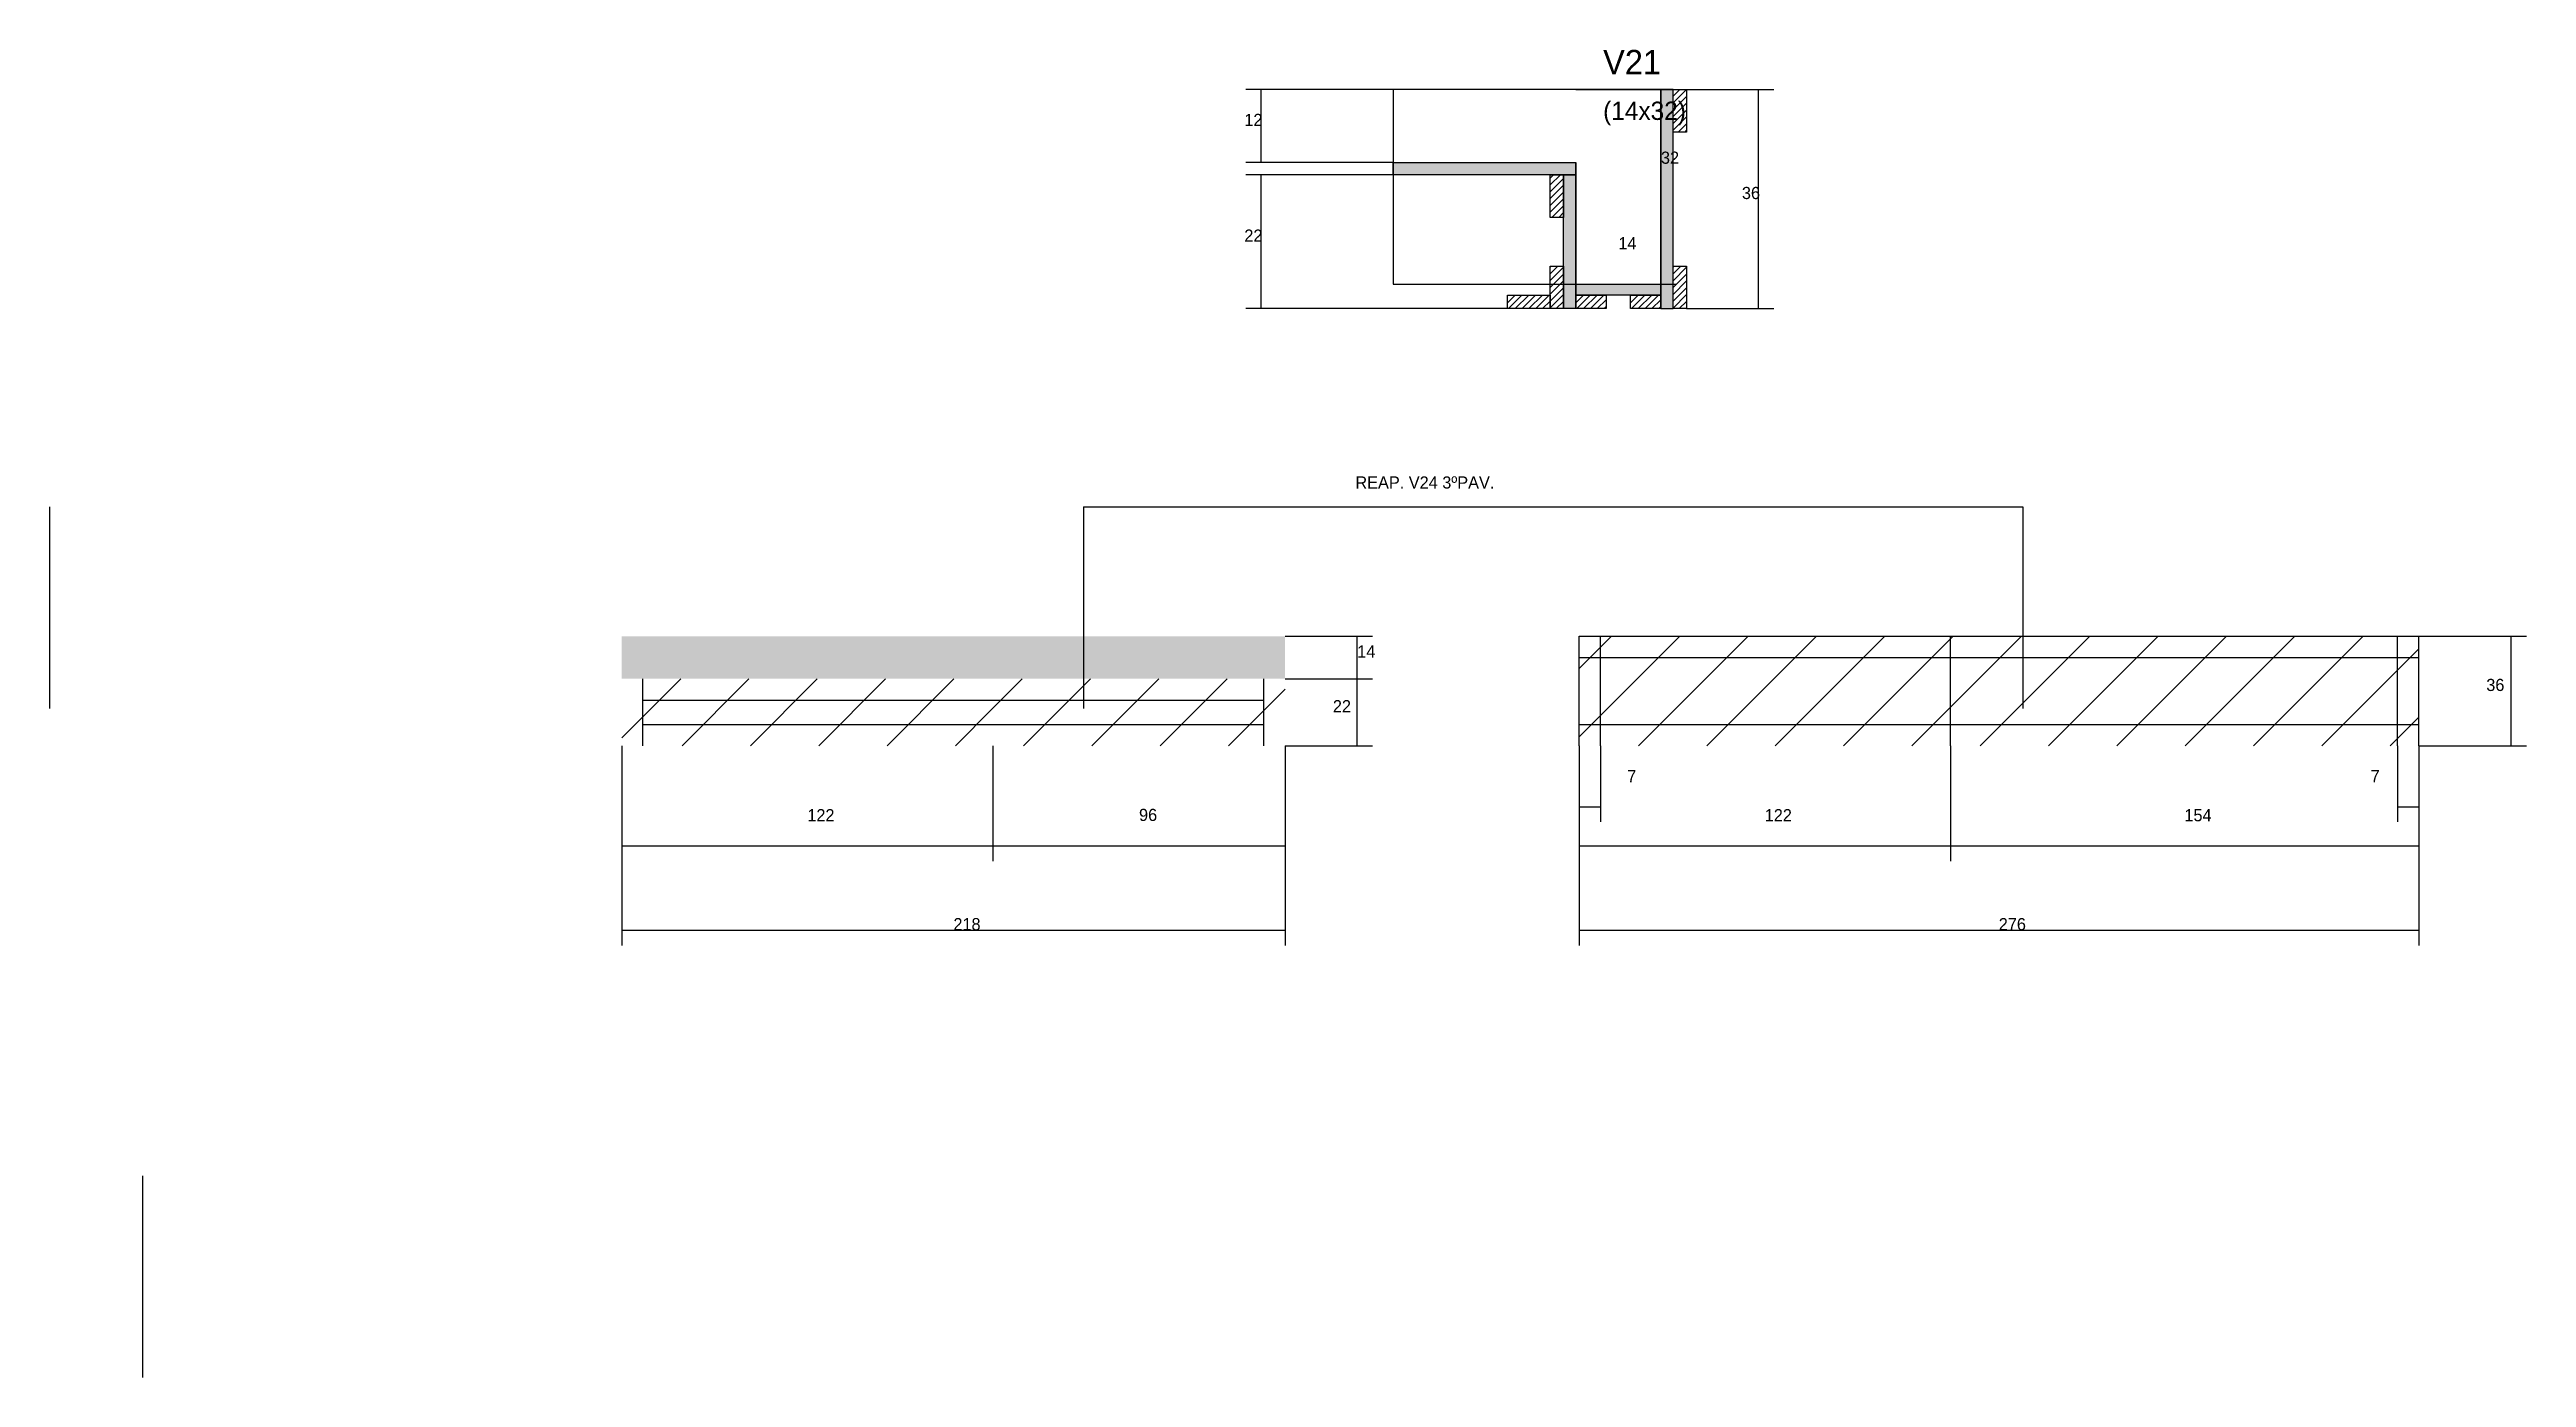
# Model space of a CAD drawing. Header units: metres. Extents: x 131126 to 131940, y 29941 to 30377.
import ezdxf

# ---------------------------------------------------------------- set-up
doc = ezdxf.new("R2010")
doc.units = ezdxf.units.M
for name, color, linetype in [('CONCRETO', 251, 'Continuous'), ('COTA', 4, 'Continuous'), ('Cota Seção (2x)', 4, 'Continuous'), ('Hachura', 253, 'Continuous'), ('Madeira', 126, 'Continuous'), ('Painéis', 200, 'Continuous'), ('PONTALETE', 2, 'Continuous'), ('SARR_2.2x7', 40, 'Continuous'), ('Texto Seção', 7, 'Continuous')]:
    doc.layers.add(name, color=color, linetype=linetype)

msp = doc.modelspace()

# ---------------------------------------------------------------- hatches: boundary and pattern name
at = {"layer": 'COTA'}
h = msp.add_hatch(dxfattribs=at)
h.set_pattern_fill('AR-CONC', scale=0.03)
h.paths.add_polyline_path([(131531.9, 30170.7), (131531.9, 30184.7), (131313.9, 30184.7), (131313.9, 30170.7)])
at = {"layer": 'Hachura'}
h = msp.add_hatch(color=8, dxfattribs=at)
h.dxf.hatch_style = 1
h.paths.add_polyline_path([(131659.4, 30364.3), (131655.4, 30364.3), (131655.4, 30364.3), (131655.4, 30292.3), (131655.4, 30292.3), (131659.4, 30292.3), (131659.4, 30292.3), (131659.4, 30364.3)])
h = msp.add_hatch(dxfattribs=at)
h.set_pattern_fill('ANSI31', scale=0.5)
h.paths.add_polyline_path([(131663.8, 30350.3), (131659.4, 30350.3), (131659.4, 30350.3), (131659.4, 30364.3), (131659.4, 30364.3), (131663.8, 30364.3), (131663.8, 30364.3), (131663.8, 30350.3)])
h = msp.add_hatch(color=8, dxfattribs=at)
h.dxf.hatch_style = 1
h.paths.add_polyline_path([(131567.4, 30336.3), (131567.4, 30340.3), (131567.4, 30340.3), (131627.4, 30340.3), (131627.4, 30340.3), (131627.4, 30336.3), (131627.4, 30336.3), (131567.4, 30336.3)])
h = msp.add_hatch(dxfattribs=at)
h.set_pattern_fill('ANSI31', scale=0.5)
h.paths.add_polyline_path([(131623.4, 30322.3), (131619, 30322.3), (131619, 30322.3), (131619, 30336.3), (131619, 30336.3), (131623.4, 30336.3), (131623.4, 30336.3), (131623.4, 30322.3)])
h = msp.add_hatch(color=8, dxfattribs=at)
h.dxf.hatch_style = 1
h.paths.add_polyline_path([(131623.4, 30336.3), (131627.4, 30336.3), (131627.4, 30336.3), (131627.4, 30292.3), (131627.4, 30292.3), (131623.4, 30292.3), (131623.4, 30292.3), (131623.4, 30336.3)])
h = msp.add_hatch(dxfattribs=at)
h.set_pattern_fill('ANSI31', scale=0.5)
h.paths.add_polyline_path([(131623.4, 30292.3), (131619, 30292.3), (131619, 30292.3), (131619, 30306.3), (131619, 30306.3), (131623.4, 30306.3), (131623.4, 30306.3), (131623.4, 30292.3)])
h = msp.add_hatch(dxfattribs=at)
h.set_pattern_fill('ANSI31', scale=0.5)
h.paths.add_polyline_path([(131663.8, 30292.3), (131659.4, 30292.3), (131659.4, 30292.3), (131659.4, 30306.3), (131659.4, 30306.3), (131663.8, 30306.3), (131663.8, 30306.3), (131663.8, 30292.3)])
h = msp.add_hatch(dxfattribs=at)
h.set_pattern_fill('ANSI31', scale=0.5)
h.paths.add_polyline_path([(131619, 30296.7), (131619, 30292.3), (131619, 30292.3), (131605, 30292.3), (131605, 30292.3), (131605, 30296.7), (131605, 30296.7), (131619, 30296.7)])
h = msp.add_hatch(color=8, dxfattribs=at)
h.dxf.hatch_style = 1
h.paths.add_polyline_path([(131627.4, 30296.7), (131627.4, 30300.3), (131627.4, 30300.3), (131655.4, 30300.3), (131655.4, 30300.3), (131655.4, 30296.7), (131655.4, 30296.7), (131627.4, 30296.7)])
h = msp.add_hatch(dxfattribs=at)
h.set_pattern_fill('ANSI31', scale=0.5)
h.paths.add_polyline_path([(131627.4, 30292.3), (131627.4, 30296.7), (131627.4, 30296.7), (131637.4, 30296.7), (131637.4, 30296.7), (131637.4, 30292.3), (131637.4, 30292.3), (131627.4, 30292.3)])
h = msp.add_hatch(dxfattribs=at)
h.set_pattern_fill('ANSI31', scale=0.5)
h.paths.add_polyline_path([(131645.4, 30292.3), (131645.4, 30296.7), (131645.4, 30296.7), (131655.4, 30296.7), (131655.4, 30296.7), (131655.4, 30292.3), (131655.4, 30292.3), (131645.4, 30292.3)])
h = msp.add_hatch(dxfattribs=at)
h.set_pattern_fill('ANSI31', scale=5)
h.paths.add_polyline_path([(131750.5, 30148.7), (131750.5, 30184.7), (131628.5, 30184.7), (131628.5, 30148.7)])
h = msp.add_hatch(dxfattribs=at)
h.set_pattern_fill('ANSI31', scale=5)
h.paths.add_polyline_path([(131904.4, 30148.7), (131904.4, 30184.7), (131750.5, 30184.7), (131750.5, 30148.7)])
h = msp.add_hatch(dxfattribs=at)
h.set_pattern_fill('ANSI31', scale=5)
h.paths.add_polyline_path([(131435.9, 30148.7), (131435.9, 30170.7), (131313.9, 30170.7), (131313.9, 30148.7)])
h = msp.add_hatch(dxfattribs=at)
h.set_pattern_fill('ANSI31', scale=5)
h.paths.add_polyline_path([(131531.9, 30148.7), (131531.9, 30170.7), (131435.9, 30170.7), (131435.9, 30148.7)])

# ---------------------------------------------------------------- linework, layer by layer
at = {"layer": 'CONCRETO'}
for points in [[(131567.4, 30364.3), (131567.4, 30340.3), (131627.4, 30340.3), (131627.4, 30300.3), (131655.4, 30300.3), (131655.4, 30344.3), (131655.4, 30364.3), (131627.4, 30364.3), (131627.4, 30364.3)], [(131567.4, 30300.3), (131655.4, 30300.3), (131655.4, 30364.3), (131567.4, 30364.3)]]:
    msp.add_lwpolyline(points, close=True, dxfattribs=at)
at = {"layer": 'COTA'}
for p, q in [((131567.4, 30364.3), (131519, 30364.3)), ((131524, 30340.3), (131524, 30364.3)), ((131648.2, 30364.3), (131692.5, 30364.3)), ((131687.5, 30292.3), (131687.5, 30364.3)), ((131567.4, 30340.3), (131519, 30340.3)), ((131567.4, 30336.3), (131519, 30336.3)), ((131524, 30292.3), (131524, 30336.3)), ((131605, 30292.3), (131519, 30292.3)), ((131663.8, 30292.3), (131692.5, 30292.3)), ((131531.9, 30184.7), (131560.6, 30184.7)), ((131555.6, 30170.7), (131555.6, 30184.7)), ((131904.5, 30184.7), (131939.8, 30184.7)), ((131934.8, 30148.7), (131934.8, 30184.7)), ((131531.9, 30170.7), (131560.6, 30170.7)), ((131531.9, 30170.7), (131560.6, 30170.7)), ((131555.6, 30148.7), (131555.6, 30170.7)), ((131313.9, 30148.7), (131313.9, 30083.1)), ((131313.9, 30148.7), (131313.9, 30110.8)), ((131435.9, 30148.7), (131435.9, 30110.8)), ((131435.9, 30148.7), (131435.9, 30110.8)), ((131531.9, 30148.7), (131531.9, 30083.1)), ((131531.9, 30148.7), (131560.6, 30148.7)), ((131531.9, 30148.7), (131531.9, 30110.8)), ((131628.5, 30148.7), (131628.5, 30083.1)), ((131628.5, 30148.7), (131628.5, 30110.8)), ((131628.5, 30148.7), (131628.5, 30123.7)), ((131635.5, 30148.7), (131635.5, 30123.7)), ((131750.5, 30148.7), (131750.5, 30110.8)), ((131750.5, 30148.7), (131750.5, 30110.8)), ((131897.4, 30148.7), (131897.4, 30123.7)), ((131904.4, 30148.7), (131904.4, 30083.1)), ((131904.4, 30148.7), (131939.8, 30148.7)), ((131904.4, 30148.7), (131904.4, 30110.8)), ((131904.4, 30148.7), (131904.4, 30123.7)), ((131628.5, 30128.7), (131635.5, 30128.7)), ((131897.4, 30128.7), (131904.4, 30128.7)), ((131313.9, 30115.8), (131435.9, 30115.8)), ((131435.9, 30115.8), (131531.9, 30115.8)), ((131628.5, 30115.8), (131750.5, 30115.8)), ((131750.5, 30115.8), (131904.4, 30115.8)), ((131313.9, 30088.1), (131531.9, 30088.1)), ((131628.5, 30088.1), (131904.4, 30088.1))]:
    msp.add_line(p, q, dxfattribs=at)
at = {"layer": 'Cota Seção (2x)'}
for p, q in [((131627.4, 30364.3), (131660.4, 30364.3)), ((131655.4, 30300.3), (131655.4, 30364.3)), ((131627.4, 30300.3), (131627.4, 30305.3)), ((131655.4, 30300.3), (131655.4, 30305.3)), ((131627.4, 30300.3), (131660.4, 30300.3)), ((131627.4, 30300.3), (131655.4, 30300.3))]:
    msp.add_line(p, q, dxfattribs=at)
at = {"layer": 'Madeira'}
for points in [[(131663.8, 30350.3), (131659.4, 30350.3), (131659.4, 30364.3), (131663.8, 30364.3)], [(131623.4, 30322.3), (131619, 30322.3), (131619, 30336.3), (131623.4, 30336.3)], [(131623.4, 30292.3), (131619, 30292.3), (131619, 30306.3), (131623.4, 30306.3)], [(131663.8, 30292.3), (131659.4, 30292.3), (131659.4, 30306.3), (131663.8, 30306.3)], [(131619, 30296.7), (131619, 30292.3), (131605, 30292.3), (131605, 30296.7)], [(131627.4, 30292.3), (131627.4, 30296.7), (131637.4, 30296.7), (131637.4, 30292.3)], [(131645.4, 30292.3), (131645.4, 30296.7), (131655.4, 30296.7), (131655.4, 30292.3)]]:
    msp.add_lwpolyline(points, close=True, dxfattribs=at)
at = {"layer": 'Painéis'}
for p, q in [((131655.4, 30292.3), (131655.4, 30364.3)), ((131567.4, 30340.3), (131627.4, 30340.3)), ((131627.4, 30336.3), (131627.4, 30340.3)), ((131627.4, 30292.3), (131627.4, 30336.3)), ((131627.4, 30300.3), (131655.4, 30300.3)), ((131627.4, 30296.7), (131627.4, 30300.3)), ((131655.4, 30296.7), (131655.4, 30300.3)), ((131628.5, 30184.7), (131904.4, 30184.7)), ((131628.5, 30148.7), (131628.5, 30184.7)), ((131750.5, 30148.7), (131750.5, 30184.7)), ((131904.4, 30148.7), (131904.4, 30184.7))]:
    msp.add_line(p, q, dxfattribs=at)
for points in [[(131659.4, 30364.3), (131655.4, 30364.3), (131655.4, 30292.3), (131659.4, 30292.3)], [(131567.4, 30336.3), (131567.4, 30340.3), (131627.4, 30340.3), (131627.4, 30336.3)], [(131623.4, 30336.3), (131627.4, 30336.3), (131627.4, 30292.3), (131623.4, 30292.3)], [(131627.4, 30296.7), (131627.4, 30300.3), (131655.4, 30300.3), (131655.4, 30296.7)]]:
    msp.add_lwpolyline(points, close=True, dxfattribs=at)
at = {"layer": 'PONTALETE'}
for p, q in [((131125.9, 30227.2), (131125.9, 30161)), ((131465.6, 30227.2), (131774.3, 30227.2)), ((131465.6, 30227.2), (131465.6, 30161)), ((131774.3, 30227.2), (131774.3, 30161)), ((131156.4, 30007.4), (131156.4, 29941.2))]:
    msp.add_line(p, q, dxfattribs=at)
at = {"layer": 'SARR_2.2x7'}
for p, q in [((131635.5, 30148.7), (131635.5, 30184.7)), ((131897.4, 30148.7), (131897.4, 30184.7)), ((131628.5, 30177.7), (131750.5, 30177.7)), ((131750.5, 30177.7), (131904.4, 30177.7)), ((131320.9, 30148.7), (131320.9, 30170.7)), ((131320.9, 30163.7), (131435.9, 30163.7)), ((131435.9, 30163.7), (131524.9, 30163.7)), ((131524.9, 30148.7), (131524.9, 30170.7)), ((131320.9, 30155.7), (131435.9, 30155.7)), ((131435.9, 30155.7), (131524.9, 30155.7)), ((131628.5, 30155.7), (131750.5, 30155.7)), ((131750.5, 30155.7), (131904.4, 30155.7))]:
    msp.add_line(p, q, dxfattribs=at)

# ---------------------------------------------------------------- texts
at = {"layer": 'COTA'}
for s, p in [('12', (131518.5, 30352.3)), ('36', (131682, 30328.3)), ('22', (131518.5, 30314.3)), ('14', (131555.6, 30177.7)), ('22', (131547.6, 30159.7)), ('36', (131926.6, 30166.7)), ('7', (131644.3, 30136.7)), ('7', (131888.6, 30136.7)), ('122', (131374.9, 30123.9)), ('96', (131483.9, 30124)), ('122', (131689.5, 30123.9)), ('154', (131827.4, 30123.9)), ('218', (131422.9, 30088.1)), ('276', (131766.4, 30088.1))]:
    msp.add_text(s, height=4, dxfattribs=at).set_placement(p)
at = {"layer": 'Cota Seção (2x)'}
for s, p in [('32', (131655.4, 30339.9)), ('14', (131641.4, 30311.8))]:
    msp.add_text(s, height=4, dxfattribs=at).set_placement(p)
at = {"layer": 'PONTALETE'}
msp.add_text('REAP. V24 3ºPAV.', height=4, dxfattribs=at).set_placement((131555, 30233.2))
at = {"layer": 'Texto Seção'}
for s, height, p in [('V21', 8, (131636.4, 30369.3)), ('(14x32)', 6, (131636.4, 30354.3))]:
    msp.add_text(s, height=height, dxfattribs=at).set_placement(p)

doc.saveas('drawing.dxf')
